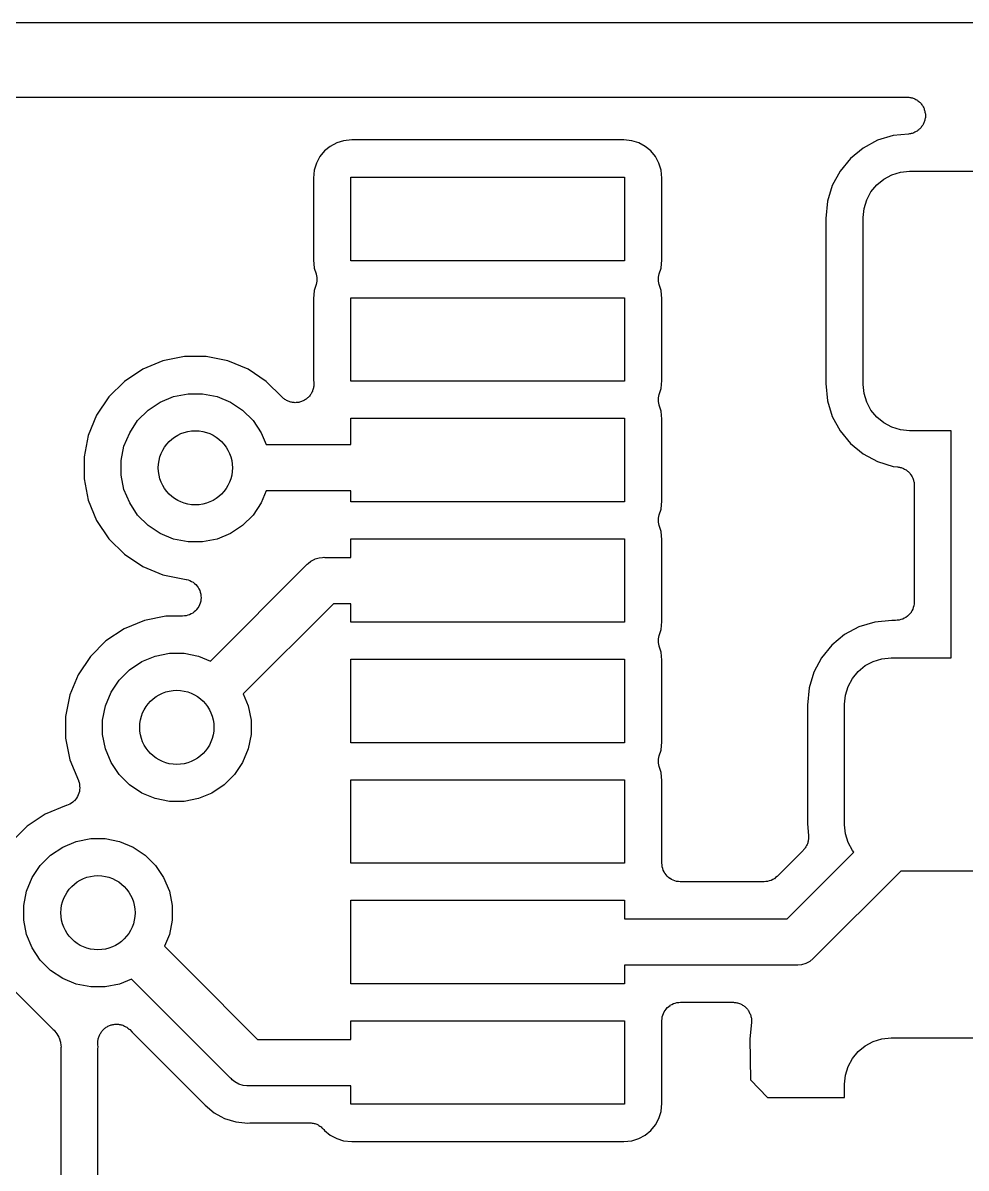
# Model space of a CAD drawing. Extents: x 73.2 to 146.9, y -82.5 to -28.5.
# Drawn here: x 107.87 to 112.95, y -55.68 to -49.5 of the extents above; entities that cross this region are included whole.
import ezdxf

# ---------------------------------------------------------------- set-up
doc = ezdxf.new("R2010")
doc.units = 0
doc.header["$MEASUREMENT"] = 0
doc.layers.add('BLACK', color=7, linetype='CONTINUOUS')

msp = doc.modelspace()

# ---------------------------------------------------------------- linework, layer by layer
at = {"layer": 'BLACK', "linetype": 'CONTINUOUS'}
for p, q in [((114.9, -49.5), (103.8, -49.5)), ((105.748, -49.9), (112.635, -49.9)), ((112.635, -49.9), (112.637, -49.9)), ((112.637, -49.9), (112.641, -49.9006)), ((112.641, -49.9006), (112.646, -49.9006)), ((112.646, -49.9006), (112.651, -49.9016)), ((112.651, -49.9016), (112.656, -49.9022)), ((112.656, -49.9022), (112.661, -49.9037)), ((112.661, -49.9037), (112.665, -49.9047)), ((112.665, -49.9047), (112.67, -49.9066)), ((112.67, -49.9066), (112.675, -49.9081)), ((112.675, -49.9081), (112.679, -49.9104)), ((112.679, -49.9104), (112.683, -49.9123)), ((112.683, -49.9123), (112.687, -49.9151)), ((112.687, -49.9151), (112.692, -49.9175)), ((112.692, -49.9175), (112.695, -49.9206)), ((112.695, -49.9206), (112.7, -49.9234)), ((112.7, -49.9234), (112.703, -49.9269)), ((112.703, -49.9269), (112.707, -49.93)), ((112.707, -49.93), (112.71, -49.9338)), ((112.71, -49.9338), (112.713, -49.9373)), ((112.713, -49.9373), (112.716, -49.9414)), ((112.716, -49.9414), (112.719, -49.9452)), ((112.719, -49.9452), (112.721, -49.9496)), ((112.721, -49.9496), (112.724, -49.9536)), ((112.724, -49.9536), (112.726, -49.9582)), ((112.726, -49.9582), (112.728, -49.9625)), ((112.728, -49.9625), (112.729, -49.9672)), ((112.729, -49.9672), (112.731, -49.9717)), ((112.731, -49.9717), (112.732, -49.9765)), ((112.729, -50.0341), (112.727, -50.0388)), ((112.731, -50.0295), (112.729, -50.0341)), ((112.732, -50.0248), (112.731, -50.0295)), ((112.732, -49.9765), (112.733, -49.9813)), ((112.733, -50.0201), (112.732, -50.0248)), ((112.733, -49.9813), (112.734, -49.9861)), ((112.734, -50.0152), (112.733, -50.0201)), ((112.734, -49.9861), (112.735, -49.9909)), ((112.735, -50.0104), (112.734, -50.0152)), ((112.735, -49.9909), (112.735, -49.9958)), ((112.735, -49.9958), (112.735, -50.0007)), ((112.735, -50.0007), (112.735, -50.0055)), ((112.735, -50.0055), (112.735, -50.0104)), ((112.65, -50.0986), (112.645, -50.0995)), ((112.655, -50.0981), (112.65, -50.0986)), ((112.659, -50.0967), (112.655, -50.0981)), ((112.664, -50.0957), (112.659, -50.0967)), ((112.669, -50.0939), (112.664, -50.0957)), ((112.673, -50.0925), (112.669, -50.0939)), ((112.678, -50.0901), (112.673, -50.0925)), ((112.682, -50.0883), (112.678, -50.0901)), ((112.686, -50.0856), (112.682, -50.0883)), ((112.691, -50.0833), (112.686, -50.0856)), ((112.694, -50.0802), (112.691, -50.0833)), ((112.699, -50.0775), (112.694, -50.0802)), ((112.702, -50.074), (112.699, -50.0775)), ((112.706, -50.071), (112.702, -50.074)), ((112.709, -50.0672), (112.706, -50.071)), ((112.712, -50.0637), (112.709, -50.0672)), ((112.715, -50.0597), (112.712, -50.0637)), ((112.718, -50.0559), (112.715, -50.0597)), ((112.721, -50.0516), (112.718, -50.0559)), ((112.723, -50.0475), (112.721, -50.0516)), ((112.725, -50.043), (112.723, -50.0475)), ((112.727, -50.0388), (112.725, -50.043)), ((109.562, -50.1473), (109.527, -50.1659)), ((109.599, -50.1359), (109.562, -50.1473)), ((109.643, -50.1315), (109.599, -50.1359)), ((111.109, -50.1315), (109.643, -50.1315)), ((111.153, -50.1359), (111.109, -50.1315)), ((111.19, -50.1473), (111.153, -50.1359)), ((111.225, -50.1659), (111.19, -50.1473)), ((112.477, -50.1334), (112.399, -50.175)), ((112.562, -50.1077), (112.477, -50.1334)), ((112.645, -50.0995), (112.562, -50.1077)), ((109.471, -50.2213), (109.453, -50.2561)), ((109.496, -50.1909), (109.471, -50.2213)), ((109.527, -50.1659), (109.496, -50.1909)), ((111.256, -50.1909), (111.225, -50.1659)), ((111.281, -50.2213), (111.256, -50.1909)), ((111.299, -50.2561), (111.281, -50.2213)), ((112.399, -50.175), (112.331, -50.2311)), ((109.453, -50.2561), (109.441, -50.2938)), ((111.311, -50.2938), (111.299, -50.2561)), ((112.331, -50.2311), (112.275, -50.2995)), ((109.441, -50.2938), (109.437, -50.3379)), ((109.437, -50.3379), (109.437, -50.7781)), ((109.638, -50.783), (109.638, -50.333)), ((109.638, -50.333), (111.114, -50.333)), ((111.114, -50.333), (111.114, -50.783)), ((111.315, -50.3379), (111.311, -50.2938)), ((111.315, -50.7781), (111.315, -50.3379)), ((112.275, -50.2995), (112.233, -50.3774)), ((112.473, -50.3732), (112.511, -50.3421)), ((112.511, -50.3421), (112.554, -50.319)), ((112.554, -50.319), (112.601, -50.3048)), ((112.601, -50.3048), (112.65, -50.3)), ((112.65, -50.3), (113.3, -50.3)), ((112.233, -50.3774), (112.208, -50.462)), ((112.442, -50.4111), (112.473, -50.3732)), ((112.208, -50.462), (112.199, -50.5549)), ((112.405, -50.5012), (112.419, -50.4543)), ((112.419, -50.4543), (112.442, -50.4111)), ((112.4, -50.55), (112.405, -50.5012)), ((112.199, -50.5549), (112.199, -51.4451)), ((112.4, -51.45), (112.4, -50.55)), ((109.437, -50.7781), (109.441, -50.8222)), ((111.311, -50.8222), (111.315, -50.7781)), ((109.441, -50.8222), (109.451, -50.854)), ((111.114, -50.783), (109.638, -50.783)), ((111.301, -50.854), (111.311, -50.8222)), ((109.451, -50.854), (109.451, -50.8542)), ((109.451, -50.8542), (109.451, -50.8542)), ((109.451, -50.8542), (109.451, -50.8542)), ((109.451, -50.8542), (109.451, -50.8553)), ((109.451, -50.8553), (109.453, -50.8643)), ((109.453, -50.8643), (109.455, -50.8734)), ((109.455, -50.894), (109.453, -50.903)), ((109.455, -50.8734), (109.455, -50.8739)), ((109.455, -50.8739), (109.455, -50.8745)), ((109.455, -50.8745), (109.455, -50.8837)), ((109.455, -50.8837), (109.455, -50.8929)), ((109.455, -50.8929), (109.455, -50.8934)), ((109.455, -50.8934), (109.455, -50.894)), ((111.297, -50.872), (111.299, -50.863)), ((111.297, -50.8726), (111.297, -50.872)), ((111.297, -50.8731), (111.297, -50.8726)), ((111.297, -50.8823), (111.297, -50.8731)), ((111.297, -50.8915), (111.297, -50.8823)), ((111.297, -50.8921), (111.297, -50.8915)), ((111.297, -50.8926), (111.297, -50.8921)), ((111.299, -50.9017), (111.297, -50.8926)), ((111.299, -50.863), (111.301, -50.854)), ((111.301, -50.9107), (111.299, -50.9017)), ((109.441, -50.9438), (109.437, -50.9879)), ((109.451, -50.912), (109.441, -50.9438)), ((109.453, -50.903), (109.451, -50.912)), ((111.301, -50.9118), (111.301, -50.9107)), ((111.301, -50.912), (111.301, -50.9118)), ((111.301, -50.9118), (111.301, -50.9118)), ((111.301, -50.9118), (111.301, -50.9118)), ((111.311, -50.9438), (111.301, -50.912)), ((111.315, -50.9879), (111.311, -50.9438)), ((109.437, -50.9879), (109.437, -51.4281)), ((109.638, -51.433), (109.638, -50.983)), ((109.638, -50.983), (111.114, -50.983)), ((111.114, -50.983), (111.114, -51.433)), ((111.315, -51.4281), (111.315, -50.9879)), ((108.625, -51.3231), (108.516, -51.3683)), ((108.741, -51.3), (108.625, -51.3231)), ((108.859, -51.3), (108.741, -51.3)), ((108.975, -51.3231), (108.859, -51.3)), ((109.084, -51.3683), (108.975, -51.3231)), ((108.516, -51.3683), (108.418, -51.4339)), ((109.182, -51.4339), (109.084, -51.3683)), ((108.418, -51.4339), (108.334, -51.5175)), ((109.268, -51.5193), (109.182, -51.4339)), ((109.437, -51.4281), (109.438, -51.4388)), ((109.438, -51.4388), (109.438, -51.4402)), ((109.438, -51.4402), (109.438, -51.445)), ((109.438, -51.445), (109.439, -51.4497)), ((109.439, -51.4497), (109.438, -51.4547)), ((109.438, -51.4547), (109.438, -51.4597)), ((111.114, -51.433), (109.638, -51.433)), ((111.311, -51.4722), (111.315, -51.4281)), ((112.199, -51.4451), (112.208, -51.538)), ((112.405, -51.4988), (112.4, -51.45)), ((108.334, -51.5175), (108.268, -51.6158)), ((108.611, -51.5455), (108.683, -51.5154)), ((108.683, -51.5154), (108.761, -51.5)), ((108.761, -51.5), (108.839, -51.5)), ((108.839, -51.5), (108.917, -51.5154)), ((108.917, -51.5154), (108.989, -51.5455)), ((109.272, -51.5224), (109.268, -51.5193)), ((109.409, -51.5198), (109.405, -51.523)), ((109.412, -51.5162), (109.409, -51.5198)), ((109.415, -51.5129), (109.412, -51.5162)), ((109.418, -51.5087), (109.415, -51.5129)), ((109.421, -51.5048), (109.418, -51.5087)), ((109.424, -51.5007), (109.421, -51.5048)), ((109.426, -51.4968), (109.424, -51.5007)), ((109.428, -51.4921), (109.426, -51.4968)), ((109.431, -51.4877), (109.428, -51.4921)), ((109.432, -51.4832), (109.431, -51.4877)), ((109.434, -51.4788), (109.432, -51.4832)), ((109.435, -51.4739), (109.434, -51.4788)), ((109.436, -51.4691), (109.435, -51.4739)), ((109.437, -51.4644), (109.436, -51.4691)), ((109.438, -51.4597), (109.437, -51.4644)), ((111.297, -51.522), (111.299, -51.513)), ((111.299, -51.513), (111.301, -51.504)), ((111.301, -51.504), (111.311, -51.4722)), ((112.419, -51.5457), (112.405, -51.4988)), ((108.545, -51.5893), (108.611, -51.5455)), ((108.989, -51.5455), (109.055, -51.5893)), ((109.275, -51.5257), (109.272, -51.5224)), ((109.279, -51.5285), (109.275, -51.5257)), ((109.283, -51.5317), (109.279, -51.5285)), ((109.287, -51.534), (109.283, -51.5317)), ((109.291, -51.5366), (109.287, -51.534)), ((109.296, -51.5386), (109.291, -51.5366)), ((109.3, -51.541), (109.296, -51.5386)), ((109.305, -51.5423), (109.3, -51.541)), ((109.309, -51.5442), (109.305, -51.5423)), ((109.314, -51.5452), (109.309, -51.5442)), ((109.319, -51.5467), (109.314, -51.5452)), ((109.324, -51.5471), (109.319, -51.5467)), ((109.328, -51.5481), (109.324, -51.5471)), ((109.333, -51.5481), (109.328, -51.5481)), ((109.338, -51.5486), (109.333, -51.5481)), ((109.343, -51.5482), (109.338, -51.5486)), ((109.348, -51.5482), (109.343, -51.5482)), ((109.353, -51.5473), (109.348, -51.5482)), ((109.358, -51.5468), (109.353, -51.5473)), ((109.362, -51.5454), (109.358, -51.5468)), ((109.367, -51.5446), (109.362, -51.5454)), ((109.372, -51.5427), (109.367, -51.5446)), ((109.376, -51.5412), (109.372, -51.5427)), ((109.381, -51.539), (109.376, -51.5412)), ((109.385, -51.5372), (109.381, -51.539)), ((109.389, -51.5345), (109.385, -51.5372)), ((109.394, -51.5321), (109.389, -51.5345)), ((109.397, -51.5291), (109.394, -51.5321)), ((109.401, -51.5265), (109.397, -51.5291)), ((109.405, -51.523), (109.401, -51.5265)), ((111.297, -51.5226), (111.297, -51.522)), ((111.297, -51.5231), (111.297, -51.5226)), ((111.297, -51.5323), (111.297, -51.5231)), ((111.297, -51.5415), (111.297, -51.5323)), ((111.297, -51.5421), (111.297, -51.5415)), ((111.297, -51.5426), (111.297, -51.5421)), ((111.299, -51.5517), (111.297, -51.5426)), ((111.301, -51.5607), (111.299, -51.5517)), ((111.301, -51.5618), (111.301, -51.5607)), ((111.301, -51.562), (111.301, -51.5618)), ((111.301, -51.5618), (111.301, -51.5618)), ((111.301, -51.5618), (111.301, -51.5618)), ((111.311, -51.5938), (111.301, -51.562)), ((112.208, -51.538), (112.233, -51.6226)), ((112.442, -51.5889), (112.419, -51.5457)), ((108.268, -51.6158), (108.223, -51.725)), ((108.489, -51.645), (108.545, -51.5893)), ((109.055, -51.5893), (109.111, -51.645)), ((109.638, -51.775), (109.638, -51.633)), ((109.638, -51.633), (111.114, -51.633)), ((111.114, -51.633), (111.114, -52.083)), ((111.315, -51.6379), (111.311, -51.5938)), ((111.315, -52.0781), (111.315, -51.6379)), ((112.233, -51.6226), (112.275, -51.7005)), ((112.473, -51.6268), (112.442, -51.5889)), ((112.511, -51.6579), (112.473, -51.6268)), ((108.446, -51.7105), (108.489, -51.645)), ((109.111, -51.645), (109.154, -51.7105)), ((112.275, -51.7005), (112.331, -51.7689)), ((112.554, -51.681), (112.511, -51.6579)), ((112.601, -51.6952), (112.554, -51.681)), ((112.65, -51.7), (112.601, -51.6952)), ((112.875, -51.7), (112.65, -51.7)), ((112.875, -52.925), (112.875, -51.7)), ((108.223, -51.725), (108.2, -51.8409)), ((108.415, -51.7833), (108.446, -51.7105)), ((109.154, -51.7105), (109.181, -51.775)), ((108.4, -51.8606), (108.415, -51.7833)), ((109.181, -51.775), (109.638, -51.775)), ((112.331, -51.7689), (112.399, -51.825)), ((112.399, -51.825), (112.477, -51.8666)), ((108.2, -51.8409), (108.2, -51.9591)), ((108.4, -51.9394), (108.4, -51.8606)), ((112.477, -51.8666), (112.562, -51.8923)), ((108.415, -52.0167), (108.4, -51.9394)), ((112.562, -51.8923), (112.585, -51.8945)), ((112.585, -51.8945), (112.586, -51.8947)), ((112.586, -51.8947), (112.591, -51.8956)), ((112.591, -51.8956), (112.595, -51.8961)), ((112.595, -51.8961), (112.6, -51.8977)), ((112.6, -51.8977), (112.605, -51.8988)), ((112.605, -51.8988), (112.609, -51.9005)), ((112.609, -51.9005), (112.614, -51.9019)), ((112.614, -51.9019), (112.618, -51.9044)), ((112.618, -51.9044), (112.623, -51.9065)), ((112.623, -51.9065), (112.627, -51.909)), ((112.627, -51.909), (112.631, -51.9112)), ((112.631, -51.9112), (112.635, -51.9145)), ((112.635, -51.9145), (112.639, -51.9175)), ((112.639, -51.9175), (112.642, -51.9207)), ((112.642, -51.9207), (112.646, -51.9236)), ((112.646, -51.9236), (112.649, -51.9277)), ((112.649, -51.9277), (112.653, -51.9314)), ((112.653, -51.9314), (112.655, -51.9352)), ((112.655, -51.9352), (112.658, -51.9387)), ((112.658, -51.9387), (112.661, -51.9434)), ((112.661, -51.9434), (112.664, -51.9478)), ((112.664, -51.9478), (112.665, -51.952)), ((112.665, -51.952), (112.667, -51.956)), ((108.2, -51.9591), (108.223, -52.075)), ((112.667, -51.956), (112.669, -51.961)), ((112.669, -51.961), (112.671, -51.9659)), ((112.671, -51.9659), (112.672, -51.9703)), ((112.672, -51.9703), (112.673, -51.9746)), ((112.673, -51.9746), (112.674, -51.9799)), ((112.674, -51.9799), (112.675, -51.985)), ((112.675, -51.985), (112.675, -51.9896)), ((112.675, -51.9896), (112.675, -51.9941)), ((112.675, -51.9941), (112.675, -52.6235)), ((108.223, -52.075), (108.268, -52.1842)), ((108.446, -52.0895), (108.415, -52.0167)), ((109.181, -52.025), (109.154, -52.0895)), ((109.638, -52.025), (109.181, -52.025)), ((109.638, -52.083), (109.638, -52.025)), ((108.489, -52.155), (108.446, -52.0895)), ((109.154, -52.0895), (109.111, -52.155)), ((111.114, -52.083), (109.638, -52.083)), ((111.301, -52.154), (111.311, -52.1222)), ((111.311, -52.1222), (111.315, -52.0781)), ((108.268, -52.1842), (108.334, -52.2825)), ((108.545, -52.2107), (108.489, -52.155)), ((109.111, -52.155), (109.055, -52.2107)), ((111.297, -52.172), (111.299, -52.163)), ((111.297, -52.1726), (111.297, -52.172)), ((111.297, -52.1731), (111.297, -52.1726)), ((111.297, -52.1823), (111.297, -52.1731)), ((111.297, -52.1915), (111.297, -52.1823)), ((111.297, -52.1921), (111.297, -52.1915)), ((111.297, -52.1926), (111.297, -52.1921)), ((111.299, -52.2017), (111.297, -52.1926)), ((111.299, -52.163), (111.301, -52.154)), ((108.611, -52.2545), (108.545, -52.2107)), ((108.683, -52.2846), (108.611, -52.2545)), ((108.989, -52.2545), (108.917, -52.2846)), ((109.055, -52.2107), (108.989, -52.2545)), ((111.301, -52.2107), (111.299, -52.2017)), ((111.301, -52.2118), (111.301, -52.2107)), ((111.301, -52.212), (111.301, -52.2118)), ((111.301, -52.2118), (111.301, -52.2118)), ((111.301, -52.2118), (111.301, -52.2118)), ((111.311, -52.2438), (111.301, -52.212)), ((111.315, -52.2879), (111.311, -52.2438)), ((108.334, -52.2825), (108.418, -52.366)), ((108.761, -52.3), (108.683, -52.2846)), ((108.839, -52.3), (108.761, -52.3)), ((108.917, -52.2846), (108.839, -52.3)), ((109.638, -52.383), (109.638, -52.283)), ((109.638, -52.283), (111.114, -52.283)), ((111.114, -52.283), (111.114, -52.733)), ((111.315, -52.7281), (111.315, -52.2879)), ((108.418, -52.366), (108.516, -52.4317)), ((109.446, -52.3915), (109.467, -52.3848)), ((109.467, -52.3848), (109.486, -52.383)), ((109.486, -52.383), (109.492, -52.3824)), ((109.486, -52.383), (109.486, -52.383)), ((109.492, -52.3824), (109.498, -52.383)), ((109.498, -52.383), (109.638, -52.383)), ((105.528, -52.424), (108.034, -54.9303)), ((108.516, -52.4317), (108.625, -52.4769)), ((108.881, -52.9421), (109.399, -52.4239)), ((109.399, -52.4239), (109.403, -52.4192)), ((109.403, -52.4192), (109.408, -52.4153)), ((109.408, -52.4153), (109.422, -52.4036)), ((109.408, -52.4153), (109.408, -52.4153)), ((109.422, -52.4036), (109.444, -52.392)), ((109.444, -52.392), (109.446, -52.3915)), ((108.625, -52.4769), (108.751, -52.5019)), ((108.751, -52.5019), (108.752, -52.5022)), ((108.752, -52.5022), (108.752, -52.5022)), ((108.752, -52.5022), (108.752, -52.5022)), ((108.752, -52.5022), (108.752, -52.5022)), ((108.752, -52.5022), (108.761, -52.505)), ((108.761, -52.505), (108.77, -52.5081)), ((108.77, -52.5081), (108.77, -52.5081)), ((108.77, -52.5081), (108.771, -52.5081)), ((108.771, -52.5081), (108.779, -52.5129)), ((108.779, -52.5129), (108.788, -52.5175)), ((108.788, -52.5175), (108.788, -52.5175)), ((108.788, -52.5175), (108.788, -52.5175)), ((108.788, -52.5175), (108.795, -52.5236)), ((108.795, -52.5236), (108.803, -52.53)), ((108.803, -52.53), (108.803, -52.5301)), ((108.803, -52.5301), (108.803, -52.5301)), ((108.803, -52.5301), (108.809, -52.5379)), ((108.809, -52.5379), (108.815, -52.5452)), ((108.815, -52.5452), (108.815, -52.5453)), ((108.815, -52.5453), (108.815, -52.5453)), ((108.815, -52.5453), (108.819, -52.5536)), ((108.819, -52.5536), (108.824, -52.5625)), ((108.824, -52.5625), (108.824, -52.5626)), ((108.824, -52.5626), (108.824, -52.5626)), ((108.824, -52.5626), (108.826, -52.5714)), ((108.826, -52.6304), (108.823, -52.6388)), ((108.826, -52.5714), (108.829, -52.5813)), ((108.829, -52.6202), (108.826, -52.6304)), ((108.829, -52.5813), (108.829, -52.5813)), ((108.829, -52.5813), (108.829, -52.5813)), ((108.829, -52.5813), (108.83, -52.5912)), ((108.83, -52.6111), (108.829, -52.6201)), ((108.829, -52.6201), (108.829, -52.6201)), ((108.829, -52.6201), (108.829, -52.6202)), ((108.83, -52.5912), (108.831, -52.6007)), ((108.831, -52.6008), (108.83, -52.6111)), ((108.831, -52.6007), (108.831, -52.6007)), ((108.831, -52.6007), (108.831, -52.6008)), ((112.675, -52.6249), (112.674, -52.6341)), ((112.675, -52.6235), (112.675, -52.6242)), ((112.675, -52.6242), (112.675, -52.6242)), ((112.675, -52.6242), (112.675, -52.6243)), ((112.675, -52.6243), (112.675, -52.6249)), ((108.769, -52.6925), (108.76, -52.6953)), ((108.778, -52.6879), (108.769, -52.6925)), ((108.769, -52.6925), (108.769, -52.6925)), ((108.769, -52.6925), (108.769, -52.6925)), ((108.786, -52.6833), (108.778, -52.6879)), ((108.793, -52.6776), (108.786, -52.6833)), ((108.786, -52.6833), (108.786, -52.6833)), ((108.786, -52.6833), (108.786, -52.6833)), ((108.801, -52.671), (108.793, -52.6776)), ((108.802, -52.671), (108.801, -52.671)), ((108.801, -52.671), (108.801, -52.671)), ((108.807, -52.6641), (108.802, -52.671)), ((108.814, -52.656), (108.807, -52.6641)), ((108.818, -52.6479), (108.814, -52.6559)), ((108.814, -52.6559), (108.814, -52.656)), ((108.814, -52.656), (108.814, -52.656)), ((108.823, -52.6388), (108.818, -52.6479)), ((108.823, -52.6388), (108.823, -52.6388)), ((108.823, -52.6388), (108.823, -52.6388)), ((109.544, -52.633), (109.058, -53.1189)), ((109.638, -52.633), (109.544, -52.633)), ((109.638, -52.733), (109.638, -52.633)), ((112.651, -52.6872), (112.645, -52.6945)), ((112.658, -52.68), (112.651, -52.6872)), ((112.662, -52.6712), (112.658, -52.6795)), ((112.658, -52.6795), (112.658, -52.6797)), ((112.658, -52.6797), (112.658, -52.68)), ((112.667, -52.6629), (112.662, -52.6712)), ((112.67, -52.6533), (112.667, -52.6623)), ((112.667, -52.6623), (112.667, -52.6626)), ((112.667, -52.6626), (112.667, -52.6629)), ((112.673, -52.6443), (112.67, -52.6533)), ((112.674, -52.6341), (112.673, -52.6437)), ((112.673, -52.6437), (112.673, -52.644)), ((112.673, -52.644), (112.673, -52.6443)), ((108.525, -52.7231), (108.416, -52.7683)), ((108.641, -52.7), (108.525, -52.7231)), ((108.731, -52.7), (108.641, -52.7)), ((108.741, -52.6991), (108.731, -52.7)), ((108.75, -52.6981), (108.741, -52.6991)), ((108.76, -52.6953), (108.75, -52.6981)), ((108.75, -52.6981), (108.75, -52.6981)), ((108.75, -52.6981), (108.75, -52.6981)), ((111.114, -52.733), (109.638, -52.733)), ((111.311, -52.7722), (111.315, -52.7281)), ((112.462, -52.7327), (112.377, -52.7584)), ((112.555, -52.7235), (112.462, -52.7327)), ((112.575, -52.7235), (112.555, -52.7235)), ((112.584, -52.7226), (112.575, -52.7235)), ((112.594, -52.7218), (112.584, -52.7226)), ((112.603, -52.7189), (112.594, -52.7216)), ((112.594, -52.7216), (112.594, -52.7217)), ((112.594, -52.7217), (112.594, -52.7218)), ((112.612, -52.7163), (112.603, -52.7189)), ((112.613, -52.7161), (112.612, -52.7163)), ((112.621, -52.7116), (112.613, -52.716)), ((112.613, -52.716), (112.613, -52.7161)), ((112.63, -52.7072), (112.621, -52.7116)), ((112.638, -52.7009), (112.63, -52.7068)), ((112.63, -52.7068), (112.63, -52.707)), ((112.63, -52.707), (112.63, -52.7072)), ((112.645, -52.695), (112.638, -52.7009)), ((112.645, -52.6945), (112.645, -52.6947)), ((112.645, -52.6947), (112.645, -52.695)), ((108.416, -52.7683), (108.318, -52.8339)), ((111.297, -52.822), (111.299, -52.813)), ((111.299, -52.813), (111.301, -52.804)), ((111.301, -52.804), (111.311, -52.7722)), ((112.299, -52.8), (112.231, -52.8561)), ((112.377, -52.7584), (112.299, -52.8)), ((108.318, -52.8339), (108.234, -52.9175)), ((111.297, -52.8226), (111.297, -52.822)), ((111.297, -52.8231), (111.297, -52.8226)), ((111.297, -52.8323), (111.297, -52.8231)), ((111.297, -52.8415), (111.297, -52.8323)), ((111.297, -52.8421), (111.297, -52.8415)), ((111.297, -52.8426), (111.297, -52.8421)), ((111.299, -52.8517), (111.297, -52.8426)), ((111.301, -52.8607), (111.299, -52.8517)), ((111.301, -52.8618), (111.301, -52.8607)), ((111.301, -52.862), (111.301, -52.8618)), ((111.301, -52.8618), (111.301, -52.8618)), ((111.301, -52.8618), (111.301, -52.8618)), ((111.311, -52.8938), (111.301, -52.862)), ((112.231, -52.8561), (112.175, -52.9245)), ((108.234, -52.9175), (108.168, -53.0158)), ((108.511, -52.9455), (108.583, -52.9154)), ((108.583, -52.9154), (108.661, -52.9)), ((108.661, -52.9), (108.739, -52.9)), ((108.739, -52.9), (108.817, -52.9154)), ((108.817, -52.9154), (108.881, -52.9421)), ((109.638, -53.383), (109.638, -52.933)), ((109.638, -52.933), (111.114, -52.933)), ((111.114, -52.933), (111.114, -53.383)), ((111.315, -52.9379), (111.311, -52.8938)), ((111.315, -53.3781), (111.315, -52.9379)), ((112.175, -52.9245), (112.133, -53.0024)), ((112.454, -52.944), (112.501, -52.9298)), ((112.501, -52.9298), (112.55, -52.925)), ((112.55, -52.925), (112.875, -52.925)), ((108.389, -53.045), (108.445, -52.9893)), ((108.445, -52.9893), (108.511, -52.9455)), ((112.133, -53.0024), (112.108, -53.087)), ((112.342, -53.0361), (112.373, -52.9982)), ((112.373, -52.9982), (112.411, -52.9671)), ((112.411, -52.9671), (112.454, -52.944)), ((108.168, -53.0158), (108.123, -53.125)), ((108.346, -53.1105), (108.389, -53.045)), ((112.319, -53.0793), (112.342, -53.0361)), ((108.123, -53.125), (108.1, -53.2409)), ((108.315, -53.1833), (108.346, -53.1105)), ((109.058, -53.1189), (109.085, -53.1833)), ((112.108, -53.087), (112.099, -53.1799)), ((112.3, -53.175), (112.305, -53.1262)), ((112.305, -53.1262), (112.319, -53.0793)), ((108.3, -53.2606), (108.315, -53.1833)), ((109.085, -53.1833), (109.1, -53.2606)), ((112.099, -53.1799), (112.099, -53.8201)), ((112.3, -53.825), (112.3, -53.175)), ((108.1, -53.2409), (108.1, -53.3591)), ((108.3, -53.3394), (108.3, -53.2606)), ((109.1, -53.2606), (109.1, -53.3394)), ((108.1, -53.3591), (108.123, -53.475)), ((108.315, -53.4167), (108.3, -53.3394)), ((109.1, -53.3394), (109.085, -53.4167)), ((108.346, -53.4895), (108.315, -53.4167)), ((109.085, -53.4167), (109.054, -53.4895)), ((111.114, -53.383), (109.638, -53.383)), ((111.301, -53.454), (111.311, -53.4222)), ((111.311, -53.4222), (111.315, -53.3781)), ((108.123, -53.475), (108.17, -53.5874)), ((108.389, -53.555), (108.346, -53.4895)), ((109.054, -53.4895), (109.011, -53.555)), ((111.297, -53.472), (111.299, -53.463)), ((111.297, -53.4726), (111.297, -53.472)), ((111.297, -53.4731), (111.297, -53.4726)), ((111.297, -53.4823), (111.297, -53.4731)), ((111.297, -53.4915), (111.297, -53.4823)), ((111.297, -53.4921), (111.297, -53.4915)), ((111.297, -53.4926), (111.297, -53.4921)), ((111.299, -53.5017), (111.297, -53.4926)), ((111.299, -53.463), (111.301, -53.454)), ((108.445, -53.6107), (108.389, -53.555)), ((109.011, -53.555), (108.955, -53.6107)), ((111.301, -53.5107), (111.299, -53.5017)), ((111.301, -53.5118), (111.301, -53.5107)), ((111.301, -53.512), (111.301, -53.5118)), ((111.301, -53.5118), (111.301, -53.5118)), ((111.301, -53.5118), (111.301, -53.5118)), ((111.311, -53.5438), (111.301, -53.512)), ((111.315, -53.5879), (111.311, -53.5438)), ((108.17, -53.5874), (108.17, -53.5881)), ((108.17, -53.5881), (108.17, -53.5881)), ((108.17, -53.5881), (108.17, -53.5881)), ((108.17, -53.5881), (108.17, -53.5887)), ((108.17, -53.5887), (108.173, -53.5977)), ((108.173, -53.5977), (108.175, -53.6068)), ((108.175, -53.6068), (108.175, -53.6071)), ((108.175, -53.6071), (108.176, -53.6074)), ((108.176, -53.6074), (108.176, -53.6169)), ((108.176, -53.6169), (108.177, -53.6262)), ((108.511, -53.6545), (108.445, -53.6107)), ((108.955, -53.6107), (108.889, -53.6545)), ((109.638, -54.033), (109.638, -53.583)), ((109.638, -53.583), (111.114, -53.583)), ((111.114, -53.583), (111.114, -54.033)), ((111.315, -54.033), (111.315, -53.5879)), ((108.16, -53.682), (108.154, -53.6893)), ((108.165, -53.6732), (108.16, -53.6815)), ((108.16, -53.6815), (108.16, -53.6817)), ((108.16, -53.6817), (108.16, -53.682)), ((108.169, -53.6649), (108.165, -53.6732)), ((108.172, -53.6553), (108.169, -53.6643)), ((108.169, -53.6643), (108.169, -53.6646)), ((108.169, -53.6646), (108.169, -53.6649)), ((108.175, -53.6462), (108.172, -53.6553)), ((108.176, -53.6364), (108.175, -53.6456)), ((108.175, -53.6456), (108.175, -53.6459)), ((108.175, -53.6459), (108.175, -53.6462)), ((108.177, -53.6268), (108.176, -53.6364)), ((108.177, -53.6262), (108.177, -53.6265)), ((108.177, -53.6265), (108.177, -53.6268)), ((108.583, -53.6846), (108.511, -53.6545)), ((108.889, -53.6545), (108.817, -53.6846)), ((108.103, -53.7218), (107.991, -53.7683)), ((108.106, -53.7209), (108.103, -53.7218)), ((108.115, -53.7183), (108.106, -53.7209)), ((108.124, -53.7136), (108.115, -53.718)), ((108.115, -53.718), (108.115, -53.7181)), ((108.115, -53.7181), (108.115, -53.7183)), ((108.132, -53.7092), (108.124, -53.7136)), ((108.133, -53.7089), (108.132, -53.709)), ((108.132, -53.709), (108.132, -53.7092)), ((108.14, -53.7029), (108.133, -53.7089)), ((108.147, -53.697), (108.14, -53.7029)), ((108.148, -53.6965), (108.147, -53.6967)), ((108.147, -53.6967), (108.147, -53.697)), ((108.154, -53.6893), (108.148, -53.6965)), ((108.661, -53.7), (108.583, -53.6846)), ((108.739, -53.7), (108.661, -53.7)), ((108.817, -53.6846), (108.739, -53.7)), ((107.991, -53.7683), (107.893, -53.8339)), ((107.893, -53.8339), (107.809, -53.9175)), ((112.099, -53.8201), (112.105, -53.8838)), ((112.305, -53.8738), (112.3, -53.825)), ((108.086, -53.9455), (108.158, -53.9154)), ((108.158, -53.9154), (108.236, -53.9)), ((108.236, -53.9), (108.314, -53.9)), ((108.314, -53.9), (108.392, -53.9154)), ((108.392, -53.9154), (108.464, -53.9455)), ((112.099, -53.9279), (112.098, -53.9321)), ((112.101, -53.9238), (112.099, -53.9279)), ((112.102, -53.9186), (112.101, -53.9238)), ((112.103, -53.9134), (112.102, -53.9186)), ((112.104, -53.9091), (112.103, -53.9134)), ((112.105, -53.9048), (112.104, -53.9091)), ((112.105, -53.8838), (112.105, -53.8852)), ((112.105, -53.8852), (112.105, -53.8896)), ((112.105, -53.8896), (112.105, -53.894)), ((112.105, -53.894), (112.105, -53.8994)), ((112.105, -53.8994), (112.105, -53.9048)), ((112.319, -53.9207), (112.305, -53.8738)), ((112.342, -53.9639), (112.319, -53.9207)), ((107.964, -54.045), (108.02, -53.9893)), ((108.02, -53.9893), (108.086, -53.9455)), ((108.464, -53.9455), (108.53, -53.9893)), ((108.53, -53.9893), (108.586, -54.045)), ((112.076, -53.9644), (111.937, -54.1037)), ((111.99, -54.333), (112.35, -53.9733)), ((112.079, -53.961), (112.076, -53.9644)), ((112.082, -53.9579), (112.079, -53.961)), ((112.085, -53.9535), (112.082, -53.9579)), ((112.088, -53.9493), (112.085, -53.9535)), ((112.09, -53.9454), (112.088, -53.9493)), ((112.093, -53.9418), (112.09, -53.9454)), ((112.095, -53.9368), (112.093, -53.9418)), ((112.098, -53.9321), (112.095, -53.9368)), ((112.35, -53.9733), (112.342, -53.9639)), ((107.921, -54.1105), (107.964, -54.045)), ((108.586, -54.045), (108.629, -54.1105)), ((111.114, -54.033), (109.638, -54.033)), ((111.316, -54.0423), (111.315, -54.033)), ((111.317, -54.0517), (111.316, -54.0423)), ((111.317, -54.0521), (111.317, -54.0517)), ((111.317, -54.0524), (111.317, -54.0521)), ((111.32, -54.0615), (111.317, -54.0524)), ((107.89, -54.1833), (107.921, -54.1105)), ((108.629, -54.1105), (108.66, -54.1833)), ((111.322, -54.0705), (111.32, -54.0615)), ((111.322, -54.0708), (111.322, -54.0705)), ((111.322, -54.0711), (111.322, -54.0708)), ((111.327, -54.0795), (111.322, -54.0711)), ((111.331, -54.0878), (111.327, -54.0795)), ((111.331, -54.088), (111.331, -54.0878)), ((111.332, -54.0883), (111.331, -54.088)), ((111.338, -54.0957), (111.332, -54.0883)), ((111.344, -54.103), (111.338, -54.0957)), ((111.344, -54.1032), (111.344, -54.103)), ((111.344, -54.1035), (111.344, -54.1032)), ((111.351, -54.1095), (111.344, -54.1035)), ((111.358, -54.1155), (111.351, -54.1095)), ((111.928, -54.1105), (111.921, -54.1163)), ((111.936, -54.1047), (111.928, -54.1105)), ((111.937, -54.1037), (111.936, -54.1039)), ((111.936, -54.1039), (111.936, -54.104)), ((111.936, -54.104), (111.936, -54.104)), ((111.936, -54.104), (111.936, -54.1047)), ((112.602, -54.075), (112.135, -54.542)), ((113.45, -54.075), (112.602, -54.075)), ((111.359, -54.1157), (111.358, -54.1155)), ((111.359, -54.1159), (111.359, -54.1157)), ((111.367, -54.1204), (111.359, -54.1159)), ((111.376, -54.1249), (111.367, -54.1204)), ((111.376, -54.125), (111.376, -54.1249)), ((111.376, -54.1252), (111.376, -54.125)), ((111.385, -54.128), (111.376, -54.1252)), ((111.394, -54.1308), (111.385, -54.128)), ((111.395, -54.1309), (111.394, -54.1308)), ((111.395, -54.131), (111.395, -54.1309)), ((111.404, -54.1319), (111.395, -54.131)), ((111.414, -54.133), (111.404, -54.1319)), ((111.415, -54.133), (111.414, -54.133)), ((111.414, -54.133), (111.414, -54.133)), ((111.414, -54.133), (111.414, -54.133)), ((111.414, -54.133), (111.414, -54.133)), ((111.866, -54.133), (111.415, -54.133)), ((111.875, -54.1321), (111.866, -54.133)), ((111.884, -54.1313), (111.875, -54.1321)), ((111.885, -54.1311), (111.884, -54.1313)), ((111.894, -54.1284), (111.885, -54.1311)), ((111.885, -54.1311), (111.885, -54.1311)), ((111.903, -54.1258), (111.894, -54.1284)), ((111.904, -54.1256), (111.903, -54.1258)), ((111.912, -54.1211), (111.904, -54.1255)), ((111.904, -54.1255), (111.904, -54.1256)), ((111.92, -54.1169), (111.912, -54.1211)), ((111.921, -54.1165), (111.92, -54.1169)), ((111.921, -54.1163), (111.921, -54.1165)), ((107.875, -54.2606), (107.89, -54.1833)), ((108.66, -54.1833), (108.675, -54.2606)), ((109.638, -54.683), (109.638, -54.233)), ((109.638, -54.233), (111.114, -54.233)), ((111.114, -54.233), (111.114, -54.333)), ((107.875, -54.3394), (107.875, -54.2606)), ((108.675, -54.2606), (108.675, -54.3394)), ((107.89, -54.4167), (107.875, -54.3394)), ((108.675, -54.3394), (108.66, -54.4167)), ((111.114, -54.333), (111.99, -54.333)), ((107.921, -54.4895), (107.89, -54.4167)), ((108.66, -54.4167), (108.633, -54.4811)), ((108.633, -54.4811), (108.768, -54.6159)), ((107.964, -54.555), (107.921, -54.4895)), ((112.131, -54.5468), (112.112, -54.5624)), ((112.135, -54.542), (112.131, -54.5468)), ((108.02, -54.6107), (107.964, -54.555)), ((112.036, -54.583), (111.114, -54.583)), ((111.114, -54.583), (111.114, -54.683)), ((112.042, -54.5836), (112.036, -54.583)), ((112.048, -54.583), (112.042, -54.5836)), ((112.067, -54.5812), (112.048, -54.583)), ((112.048, -54.583), (112.048, -54.583)), ((112.09, -54.574), (112.067, -54.5812)), ((112.112, -54.5624), (112.09, -54.574)), ((108.086, -54.6545), (108.02, -54.6107)), ((108.158, -54.6846), (108.086, -54.6545)), ((108.456, -54.6579), (108.392, -54.6846)), ((108.591, -54.7927), (108.456, -54.6579)), ((108.768, -54.6159), (108.768, -54.616)), ((108.768, -54.616), (109.135, -54.983)), ((108.236, -54.7), (108.158, -54.6846)), ((108.314, -54.7), (108.236, -54.7)), ((108.392, -54.6846), (108.314, -54.7)), ((111.114, -54.683), (109.638, -54.683)), ((108.99, -55.1921), (108.591, -54.7927)), ((108.591, -54.7927), (108.591, -54.7927)), ((111.368, -54.795), (111.377, -54.7905)), ((111.377, -54.7903), (111.386, -54.7876)), ((111.377, -54.7904), (111.377, -54.7903)), ((111.377, -54.7905), (111.377, -54.7904)), ((111.386, -54.7876), (111.396, -54.7849)), ((111.396, -54.7848), (111.406, -54.7839)), ((111.396, -54.7849), (111.396, -54.7848)), ((111.396, -54.7849), (111.396, -54.7849)), ((111.406, -54.7839), (111.415, -54.783)), ((111.415, -54.783), (111.698, -54.783)), ((111.698, -54.783), (111.7, -54.783)), ((111.7, -54.783), (111.704, -54.7835)), ((111.704, -54.7835), (111.709, -54.7836)), ((111.709, -54.7836), (111.714, -54.7846)), ((111.714, -54.7846), (111.719, -54.7852)), ((111.719, -54.7852), (111.723, -54.7866)), ((111.723, -54.7866), (111.728, -54.7875)), ((111.728, -54.7875), (111.733, -54.7895)), ((111.733, -54.7895), (111.738, -54.7911)), ((111.738, -54.7911), (111.742, -54.7933)), ((111.742, -54.7933), (111.746, -54.7951)), ((111.317, -54.8622), (111.32, -54.8532)), ((111.32, -54.8532), (111.323, -54.8442)), ((111.323, -54.8436), (111.328, -54.8353)), ((111.323, -54.8439), (111.323, -54.8436)), ((111.323, -54.8442), (111.323, -54.8439)), ((111.328, -54.8353), (111.332, -54.8271)), ((111.332, -54.8265), (111.338, -54.8193)), ((111.332, -54.8268), (111.332, -54.8265)), ((111.332, -54.8271), (111.332, -54.8268)), ((111.338, -54.8193), (111.344, -54.812)), ((111.344, -54.812), (111.345, -54.8118)), ((111.345, -54.8116), (111.352, -54.8057)), ((111.345, -54.8118), (111.345, -54.8116)), ((111.352, -54.8057), (111.36, -54.7997)), ((111.36, -54.7993), (111.368, -54.795)), ((111.36, -54.7995), (111.36, -54.7993)), ((111.36, -54.7997), (111.36, -54.7995)), ((111.746, -54.7951), (111.75, -54.798)), ((111.75, -54.798), (111.755, -54.8005)), ((111.755, -54.8005), (111.758, -54.8034)), ((111.758, -54.8034), (111.762, -54.806)), ((111.762, -54.806), (111.766, -54.8097)), ((111.766, -54.8097), (111.77, -54.813)), ((111.77, -54.813), (111.772, -54.8166)), ((111.772, -54.8166), (111.776, -54.8198)), ((111.776, -54.8198), (111.779, -54.8242)), ((111.779, -54.8242), (111.782, -54.8282)), ((111.782, -54.8282), (111.784, -54.8323)), ((111.784, -54.8323), (111.786, -54.8361)), ((111.786, -54.8361), (111.788, -54.8409)), ((111.788, -54.8409), (111.791, -54.8455)), ((111.791, -54.8455), (111.792, -54.8499)), ((111.792, -54.8499), (111.794, -54.8541)), ((111.794, -54.8541), (111.795, -54.8593)), ((108.316, -54.9204), (108.32, -54.9174)), ((108.32, -54.9174), (108.324, -54.9151)), ((108.324, -54.9151), (108.328, -54.9123)), ((108.328, -54.9123), (108.333, -54.9106)), ((108.333, -54.9106), (108.337, -54.9083)), ((108.337, -54.9083), (108.342, -54.9069)), ((108.342, -54.9069), (108.347, -54.905)), ((108.347, -54.905), (108.351, -54.9041)), ((108.351, -54.9041), (108.356, -54.9028)), ((108.356, -54.9028), (108.361, -54.9023)), ((108.361, -54.9023), (108.366, -54.9014)), ((108.366, -54.9014), (108.371, -54.9014)), ((108.371, -54.9014), (108.375, -54.9009)), ((108.375, -54.9009), (108.38, -54.9014)), ((108.38, -54.9014), (108.385, -54.9015)), ((108.385, -54.9015), (108.39, -54.9024)), ((108.39, -54.9024), (108.395, -54.9029)), ((108.395, -54.9029), (108.399, -54.9044)), ((108.399, -54.9044), (108.404, -54.9054)), ((108.404, -54.9054), (108.409, -54.9072)), ((108.409, -54.9072), (108.413, -54.9086)), ((108.413, -54.9086), (108.418, -54.911)), ((108.418, -54.911), (108.422, -54.9129)), ((108.422, -54.9129), (108.426, -54.9156)), ((108.426, -54.9156), (108.431, -54.9178)), ((108.431, -54.9178), (108.434, -54.921)), ((109.638, -54.983), (109.638, -54.883)), ((109.638, -54.883), (111.114, -54.883)), ((111.114, -54.883), (111.114, -55.333)), ((111.315, -54.8816), (111.316, -54.8723)), ((111.315, -54.8823), (111.315, -54.8816)), ((111.315, -54.883), (111.315, -54.8823)), ((111.315, -54.8823), (111.315, -54.8823)), ((111.315, -54.8823), (111.315, -54.8823)), ((111.315, -55.3281), (111.315, -54.883)), ((111.316, -54.8723), (111.317, -54.8629)), ((111.317, -54.8626), (111.317, -54.8622)), ((111.317, -54.8629), (111.317, -54.8626)), ((111.798, -54.8928), (111.789, -54.9794)), ((111.795, -54.8593), (111.796, -54.8643)), ((111.796, -54.8643), (111.797, -54.8688)), ((111.797, -54.8688), (111.798, -54.8733)), ((111.798, -54.8733), (111.798, -54.8785)), ((111.798, -54.8785), (111.798, -54.8837)), ((111.798, -54.8837), (111.798, -54.8882)), ((111.798, -54.8882), (111.798, -54.8928)), ((108.034, -54.9303), (108.039, -54.9342)), ((108.039, -54.9342), (108.043, -54.939)), ((108.043, -54.939), (108.054, -54.9532)), ((108.054, -54.9532), (108.064, -54.9709)), ((108.064, -54.9709), (108.066, -54.9749)), ((108.066, -54.9749), (108.073, -54.9985)), ((108.277, -54.9805), (108.278, -54.9757)), ((108.278, -54.9757), (108.28, -54.9708)), ((108.28, -54.9708), (108.281, -54.9664)), ((108.281, -54.9664), (108.283, -54.9619)), ((108.283, -54.9619), (108.285, -54.9574)), ((108.285, -54.9574), (108.287, -54.9528)), ((108.287, -54.9528), (108.29, -54.9489)), ((108.29, -54.9489), (108.292, -54.9447)), ((108.292, -54.9447), (108.295, -54.9409)), ((108.295, -54.9409), (108.298, -54.9367)), ((108.298, -54.9367), (108.302, -54.9334)), ((108.302, -54.9334), (108.305, -54.9297)), ((108.305, -54.9297), (108.309, -54.9266)), ((108.309, -54.9266), (108.312, -54.923)), ((108.312, -54.923), (108.316, -54.9204)), ((108.434, -54.921), (108.439, -54.9238)), ((108.439, -54.9238), (108.442, -54.9272)), ((108.442, -54.9272), (108.446, -54.9302)), ((108.446, -54.9302), (108.46, -54.9446)), ((108.46, -54.9446), (108.46, -54.9446)), ((108.46, -54.9446), (108.838, -55.323)), ((111.789, -54.9794), (111.792, -55.2021)), ((112.501, -54.9798), (112.55, -54.975)), ((112.55, -54.975), (113.45, -54.975)), ((108.073, -54.9985), (108.075, -55.0169)), ((108.075, -55.0169), (108.075, -55.0169)), ((108.075, -55.0169), (108.076, -55.023)), ((108.076, -55.023), (108.075, -55.0291)), ((108.075, -55.0291), (108.075, -56.268)), ((108.275, -54.9899), (108.276, -54.9852)), ((108.275, -54.9949), (108.275, -54.9899)), ((108.275, -54.9999), (108.275, -54.9949)), ((108.275, -55.0012), (108.275, -54.9999)), ((108.275, -55.0021), (108.275, -55.0012)), ((108.275, -55.0051), (108.275, -55.0021)), ((108.275, -55.0021), (108.275, -55.0021)), ((108.275, -55.0094), (108.275, -55.0051)), ((108.275, -55.0108), (108.275, -55.0094)), ((108.275, -55.0118), (108.275, -55.0108)), ((108.275, -55.0119), (108.275, -55.0118)), ((108.277, -55.023), (108.275, -55.0119)), ((108.275, -55.0341), (108.277, -55.023)), ((108.275, -55.0383), (108.275, -55.0341)), ((108.275, -55.0425), (108.275, -55.0383)), ((108.276, -54.9852), (108.277, -54.9805)), ((109.135, -54.983), (109.638, -54.983)), ((112.373, -55.0482), (112.411, -55.0171)), ((112.411, -55.0171), (112.454, -54.994)), ((112.454, -54.994), (112.501, -54.9798)), ((108.275, -55.0439), (108.275, -55.0425)), ((108.275, -55.9764), (108.275, -55.0439)), ((112.319, -55.1293), (112.342, -55.0861)), ((112.342, -55.0861), (112.373, -55.0482)), ((112.305, -55.1762), (112.319, -55.1293)), ((108.994, -55.1968), (108.99, -55.1921)), ((108.999, -55.2007), (108.994, -55.1968)), ((109.013, -55.2119), (108.999, -55.2007)), ((108.999, -55.2007), (108.999, -55.2007)), ((109.013, -55.2124), (109.013, -55.2119)), ((109.035, -55.224), (109.013, -55.2124)), ((109.058, -55.2312), (109.035, -55.224)), ((111.792, -55.2021), (111.885, -55.296)), ((112.3, -55.225), (112.305, -55.1762)), ((112.3, -55.296), (112.3, -55.225)), ((109.077, -55.233), (109.058, -55.2312)), ((109.083, -55.2336), (109.077, -55.233)), ((109.077, -55.233), (109.077, -55.233)), ((109.089, -55.233), (109.083, -55.2336)), ((109.638, -55.233), (109.089, -55.233)), ((109.638, -55.333), (109.638, -55.233)), ((108.838, -55.323), (108.839, -55.324)), ((108.839, -55.324), (108.842, -55.3273)), ((108.842, -55.3273), (108.845, -55.3303)), ((108.845, -55.3303), (108.852, -55.3389)), ((108.852, -55.3389), (108.902, -55.3795)), ((111.114, -55.333), (109.638, -55.333)), ((111.311, -55.3722), (111.315, -55.3281)), ((111.885, -55.296), (112.3, -55.296)), ((108.902, -55.3795), (108.937, -55.3986)), ((108.937, -55.3986), (108.937, -55.3987)), ((108.937, -55.3987), (108.958, -55.4097)), ((108.958, -55.4097), (109.019, -55.4283)), ((111.281, -55.4447), (111.299, -55.4099)), ((111.299, -55.4099), (111.311, -55.3722)), ((109.019, -55.4283), (109.083, -55.4346)), ((109.083, -55.4346), (109.094, -55.4335)), ((109.094, -55.4335), (109.095, -55.4334)), ((109.095, -55.4334), (109.1, -55.4334)), ((109.1, -55.4334), (109.104, -55.433)), ((109.104, -55.433), (109.415, -55.433)), ((109.415, -55.433), (109.416, -55.433)), ((109.416, -55.433), (109.42, -55.4335)), ((109.42, -55.4335), (109.425, -55.4335)), ((109.425, -55.4335), (109.43, -55.4346)), ((109.43, -55.4346), (109.435, -55.4352)), ((109.435, -55.4352), (109.44, -55.4365)), ((109.44, -55.4365), (109.444, -55.4374)), ((109.444, -55.4374), (109.449, -55.4395)), ((109.449, -55.4395), (109.454, -55.4411)), ((109.454, -55.4411), (109.458, -55.4432)), ((109.458, -55.4432), (109.462, -55.4449)), ((109.462, -55.4449), (109.466, -55.4479)), ((109.466, -55.4479), (109.471, -55.4505)), ((109.471, -55.4505), (109.474, -55.4533)), ((109.474, -55.4533), (109.478, -55.4558)), ((109.478, -55.4558), (109.482, -55.4596)), ((109.482, -55.4596), (109.486, -55.463)), ((109.486, -55.463), (109.489, -55.4665)), ((109.489, -55.4665), (109.492, -55.4696)), ((109.492, -55.4696), (109.496, -55.4751)), ((111.256, -55.4751), (111.281, -55.4447)), ((109.496, -55.4751), (109.527, -55.5001)), ((109.527, -55.5001), (109.562, -55.5187)), ((109.562, -55.5187), (109.599, -55.5301)), ((109.599, -55.5301), (109.643, -55.5345)), ((109.643, -55.5345), (111.109, -55.5345)), ((111.109, -55.5345), (111.153, -55.5301)), ((111.153, -55.5301), (111.19, -55.5187)), ((111.19, -55.5187), (111.225, -55.5001)), ((111.225, -55.5001), (111.256, -55.4751))]:
    msp.add_line(p, q, dxfattribs=at)
at = {"layer": 'BLACK'}
for centre in [(108.8, -51.9), (108.7, -53.3), (108.275, -54.3)]:
    msp.add_circle(centre, 0.2, dxfattribs=at)

doc.saveas('drawing.dxf')
